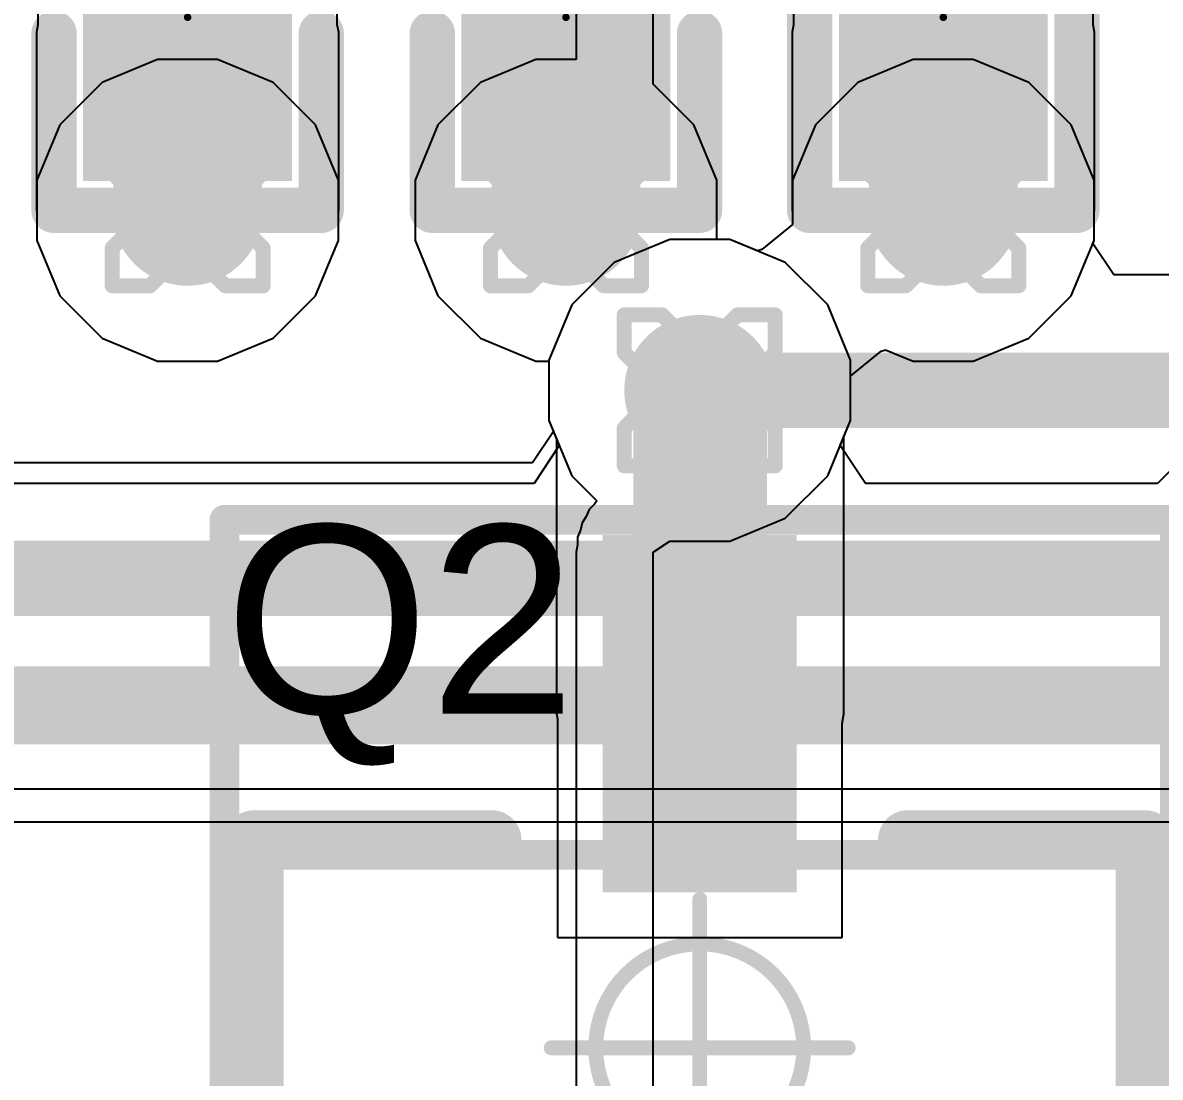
# Model space of a CAD drawing. Header units: inches. Extents: x -0.5 to 14, y -0.2 to 4.7.
# Drawn here: x 0.2017 to 0.3525, y 0.5917 to 0.7315 of the extents above; entities that cross this region are included whole.
import ezdxf

# ---------------------------------------------------------------- set-up
doc = ezdxf.new("R2010")
doc.units = ezdxf.units.IN
doc.header["$MEASUREMENT"] = 0
for name, color, linetype in [('Bottom Layer', 5, 'Continuous'), ('Drill Drawing', 1, 'Continuous'), ('GND', 16, 'Continuous'), ('Mechanical 13', 56, 'Continuous'), ('Mechanical 15', 56, 'Continuous'), ('POWER', 76, 'Continuous'), ('Top Layer', 1, 'Continuous'), ('Top Overlay', 2, 'Continuous'), ('Top Paste', 8, 'Continuous'), ('Top Solder', 216, 'Continuous'), ('Via Holes', 16, 'Continuous')]:
    doc.layers.add(name, color=color, linetype=linetype)
doc.styles.add('Arial', font='', dxfattribs={"height": 0.2})
doc.styles.get('Arial').set_extended_font_data('Arial')

# ---------------------------------------------------------------- blocks, each defined once
blk = doc.blocks.new('SOT23_3L_23')
at = {"layer": 'Top Layer'}
blk.add_hatch(color=1, dxfattribs=at).paths.add_polyline_path([(0.00886, 0.02461), (-0.00886, 0.02461), (-0.00886, 0.06398), (0.00886, 0.06398)])
at = {"layer": 'Top Paste'}
blk.add_hatch(color=8, dxfattribs=at).paths.add_polyline_path([(0.00886, 0.02461), (-0.00886, 0.02461), (-0.00886, 0.06398), (0.00886, 0.06398)])
at = {"layer": 'Top Solder'}
blk.add_hatch(color=216, dxfattribs=at).paths.add_polyline_path([(0.01286, 0.02061), (-0.01286, 0.02061), (-0.01286, 0.06798), (0.01286, 0.06798)])
at = {"layer": 'Mechanical 13'}
for points in [[(-0.05906, 0.02559, 0.00394, 0.00394, 0), (0.05906, 0.02559, 0.00394, 0.00394, 0)], [(-0.05906, -0.02559, 0.00394, 0.00394, 0), (-0.05906, 0.02559, 0.00394, 0.00394, 0)], [(0.05906, -0.02559, 0.00394, 0.00394, 0), (0.05906, 0.02559, 0.00394, 0.00394, 0)]]:
    blk.add_lwpolyline(points, format="xyseb", dxfattribs=at)
for points in [[(-0.06004, 0.02559, 0.00197, 0.00197, 1), (-0.05807, 0.02559, 0.00197, 0.00197, 1)], [(-0.06004, 0.02559, 0.00197, 0.00197, 1), (-0.05807, 0.02559, 0.00197, 0.00197, 1)], [(0.05807, 0.02559, 0.00197, 0.00197, 1), (0.06004, 0.02559, 0.00197, 0.00197, 1)], [(0.05807, 0.02559, 0.00197, 0.00197, 1), (0.06004, 0.02559, 0.00197, 0.00197, 1)]]:
    blk.add_lwpolyline(points, format="xyseb", close=True, dxfattribs=at)
at = {"layer": 'Mechanical 15'}
for points in [[(-0.06299, 0.07, 0.00394, 0.00394, 0), (0.06299, 0.07, 0.00394, 0.00394, 0)], [(-0.06299, -0.07, 0.00394, 0.00394, 0), (-0.06299, 0.07, 0.00394, 0.00394, 0)], [(0.06299, -0.07, 0.00394, 0.00394, 0), (0.06299, 0.07, 0.00394, 0.00394, 0)], [(0, -0.01969, 0.00197, 0.00197, 0), (0, 0.01969, 0.00197, 0.00197, 0)], [(-0.01969, 0, 0.00197, 0.00197, 0), (0.01969, 0, 0.00197, 0.00197, 0)]]:
    blk.add_lwpolyline(points, format="xyseb", dxfattribs=at)
for points in [[(-0.06398, 0.07, 0.00197, 0.00197, 1), (-0.06201, 0.07, 0.00197, 0.00197, 1)], [(-0.06398, 0.07, 0.00197, 0.00197, 1), (-0.06201, 0.07, 0.00197, 0.00197, 1)], [(0.06201, 0.07, 0.00197, 0.00197, 1), (0.06398, 0.07, 0.00197, 0.00197, 1)], [(0.06201, 0.07, 0.00197, 0.00197, 1), (0.06398, 0.07, 0.00197, 0.00197, 1)], [(-0.00049, 0.01969, 0.000984, 0.000984, 1), (0.00049, 0.01969, 0.000984, 0.000984, 1)], [(0.01378, 0, 0.00197, 0.00197, 1), (-0.01378, 0, 0.00197, 0.00197, 1)], [(-0.02018, 0, 0.000984, 0.000984, 1), (-0.01919, 0, 0.000984, 0.000984, 1)], [(-0.01427, 0, 0.000984, 0.000984, 1), (-0.01329, 0, 0.000984, 0.000984, 1)], [(0.01329, 0, 0.000984, 0.000984, 1), (0.01427, 0, 0.000984, 0.000984, 1)], [(0.01919, 0, 0.000984, 0.000984, 1), (0.02018, 0, 0.000984, 0.000984, 1)]]:
    blk.add_lwpolyline(points, format="xyseb", close=True, dxfattribs=at)
at = {"layer": 'Top Overlay'}
for points in [[(-0.05906, -0.01181, 0.00787, 0.00787, 0), (-0.05906, 0.02756, 0.00787, 0.00787, 0)], [(-0.05906, 0.02756, 0.00787, 0.00787, 0), (-0.02756, 0.02756, 0.00787, 0.00787, 0)], [(0.02756, 0.02756, 0.00787, 0.00787, 0), (0.05906, 0.02756, 0.00787, 0.00787, 0)], [(0.05906, -0.01181, 0.00787, 0.00787, 0), (0.05906, 0.02756, 0.00787, 0.00787, 0)]]:
    blk.add_lwpolyline(points, format="xyseb", dxfattribs=at)
for points in [[(-0.06102, 0.02756, 0.00394, 0.00394, 1), (-0.05709, 0.02756, 0.00394, 0.00394, 1)], [(-0.06102, 0.02756, 0.00394, 0.00394, 1), (-0.05709, 0.02756, 0.00394, 0.00394, 1)], [(-0.02953, 0.02756, 0.00394, 0.00394, 1), (-0.02559, 0.02756, 0.00394, 0.00394, 1)], [(0.02559, 0.02756, 0.00394, 0.00394, 1), (0.02953, 0.02756, 0.00394, 0.00394, 1)], [(0.05709, 0.02756, 0.00394, 0.00394, 1), (0.06102, 0.02756, 0.00394, 0.00394, 1)], [(0.05709, 0.02756, 0.00394, 0.00394, 1), (0.06102, 0.02756, 0.00394, 0.00394, 1)]]:
    blk.add_lwpolyline(points, format="xyseb", close=True, dxfattribs=at)
blk = doc.blocks.new('R_0402_L_27')
at = {"layer": 'Top Layer'}
for points in [[(-0.02363, 0.00984), (-0.00788, 0.00984), (-0.00788, -0.00985), (-0.02363, -0.00985)], [(0.00984, 0.00984), (0.02559, 0.00984), (0.02559, -0.00985), (0.00984, -0.00985)]]:
    blk.add_hatch(color=1, dxfattribs=at).paths.add_polyline_path(points)
at = {"layer": 'Top Paste'}
for points in [[(-0.02363, 0.00984), (-0.00788, 0.00984), (-0.00788, -0.00985), (-0.02363, -0.00985)], [(0.00984, 0.00984), (0.02559, 0.00984), (0.02559, -0.00985), (0.00984, -0.00985)]]:
    blk.add_hatch(color=8, dxfattribs=at).paths.add_polyline_path(points)
at = {"layer": 'Top Solder'}
for points in [[(-0.02763, 0.01384), (-0.00388, 0.01384), (-0.00388, -0.01385), (-0.02763, -0.01385)], [(0.00584, 0.01384), (0.02959, 0.01384), (0.02959, -0.01385), (0.00584, -0.01385)]]:
    blk.add_hatch(color=216, dxfattribs=at).paths.add_polyline_path(points)
at = {"layer": 'Mechanical 15'}
for points in [[(0, -0.00787, 0.001, 0.001, 0), (0, 0.00787, 0.001, 0.001, 0)], [(0.00787, 0, 0.001, 0.001, 0), (-0.00787, 0, 0.001, 0.001, 0)]]:
    blk.add_lwpolyline(points, format="xyseb", dxfattribs=at)
for points in [[(-0.00025, 0.00787, 0.0005, 0.0005, 1), (0.00025, 0.00787, 0.0005, 0.0005, 1)], [(0.005, 0, 0.001, 0.001, 1), (-0.005, 0, 0.001, 0.001, 1)], [(-0.00812, 0, 0.0005, 0.0005, 1), (-0.00762, 0, 0.0005, 0.0005, 1)], [(-0.00525, 0, 0.0005, 0.0005, 1), (-0.00475, 0, 0.0005, 0.0005, 1)], [(0.00475, 0, 0.0005, 0.0005, 1), (0.00525, 0, 0.0005, 0.0005, 1)], [(0.00762, 0, 0.0005, 0.0005, 1), (0.00812, 0, 0.0005, 0.0005, 1)], [(-0.00025, -0.00787, 0.0005, 0.0005, 1), (0.00025, -0.00787, 0.0005, 0.0005, 1)]]:
    blk.add_lwpolyline(points, format="xyseb", close=True, dxfattribs=at)
at = {"layer": 'Top Overlay'}
for points in [[(-0.0315, -0.01772, 0.006, 0.006, 0), (-0.0315, 0.01771, 0.006, 0.006, 0)], [(0.03346, 0.01771, 0.006, 0.006, 0), (-0.0315, 0.01771, 0.006, 0.006, 0)], [(0.03346, -0.01772, 0.006, 0.006, 0), (0.03346, 0.01771, 0.006, 0.006, 0)], [(0.03346, -0.01772, 0.006, 0.006, 0), (-0.0315, -0.01772, 0.006, 0.006, 0)]]:
    blk.add_lwpolyline(points, format="xyseb", dxfattribs=at)
for points in [[(-0.033, 0.01771, 0.003, 0.003, 1), (-0.03, 0.01771, 0.003, 0.003, 1)], [(-0.033, 0.01771, 0.003, 0.003, 1), (-0.03, 0.01771, 0.003, 0.003, 1)], [(0.03196, 0.01771, 0.003, 0.003, 1), (0.03496, 0.01771, 0.003, 0.003, 1)], [(0.03196, 0.01771, 0.003, 0.003, 1), (0.03496, 0.01771, 0.003, 0.003, 1)], [(-0.033, -0.01772, 0.003, 0.003, 1), (-0.03, -0.01772, 0.003, 0.003, 1)], [(-0.033, -0.01772, 0.003, 0.003, 1), (-0.03, -0.01772, 0.003, 0.003, 1)], [(0.03196, -0.01772, 0.003, 0.003, 1), (0.03496, -0.01772, 0.003, 0.003, 1)], [(0.03196, -0.01772, 0.003, 0.003, 1), (0.03496, -0.01772, 0.003, 0.003, 1)]]:
    blk.add_lwpolyline(points, format="xyseb", close=True, dxfattribs=at)
blk = doc.blocks.new('C_0402_L_28')
at = {"layer": 'Top Layer'}
for points in [[(-0.02559, 0.00984), (-0.00984, 0.00984), (-0.00984, -0.00984), (-0.02559, -0.00984)], [(0.00984, 0.00984), (0.02559, 0.00984), (0.02559, -0.00985), (0.00984, -0.00985)]]:
    blk.add_hatch(color=1, dxfattribs=at).paths.add_polyline_path(points)
at = {"layer": 'Top Paste'}
for points in [[(-0.02559, 0.00984), (-0.00984, 0.00984), (-0.00984, -0.00984), (-0.02559, -0.00984)], [(0.00984, 0.00984), (0.02559, 0.00984), (0.02559, -0.00985), (0.00984, -0.00985)]]:
    blk.add_hatch(color=8, dxfattribs=at).paths.add_polyline_path(points)
at = {"layer": 'Top Solder'}
for points in [[(-0.02959, 0.01384), (-0.00584, 0.01384), (-0.00584, -0.01384), (-0.02959, -0.01384)], [(0.00584, 0.01384), (0.02959, 0.01384), (0.02959, -0.01385), (0.00584, -0.01385)]]:
    blk.add_hatch(color=216, dxfattribs=at).paths.add_polyline_path(points)
at = {"layer": 'Mechanical 15'}
for points in [[(0, -0.00787, 0.001, 0.001, 0), (0, 0.00787, 0.001, 0.001, 0)], [(0.00787, 0, 0.001, 0.001, 0), (-0.00787, 0, 0.001, 0.001, 0)]]:
    blk.add_lwpolyline(points, format="xyseb", dxfattribs=at)
for points in [[(-0.00025, 0.00787, 0.0005, 0.0005, 1), (0.00025, 0.00787, 0.0005, 0.0005, 1)], [(0.005, 0, 0.001, 0.001, 1), (-0.005, 0, 0.001, 0.001, 1)], [(-0.00812, 0, 0.0005, 0.0005, 1), (-0.00762, 0, 0.0005, 0.0005, 1)], [(-0.00525, 0, 0.0005, 0.0005, 1), (-0.00475, 0, 0.0005, 0.0005, 1)], [(0.00475, 0, 0.0005, 0.0005, 1), (0.00525, 0, 0.0005, 0.0005, 1)], [(0.00762, 0, 0.0005, 0.0005, 1), (0.00812, 0, 0.0005, 0.0005, 1)], [(-0.00025, -0.00787, 0.0005, 0.0005, 1), (0.00025, -0.00787, 0.0005, 0.0005, 1)]]:
    blk.add_lwpolyline(points, format="xyseb", close=True, dxfattribs=at)
at = {"layer": 'Top Overlay'}
for points in [[(-0.01, 0.01771, 0.006, 0.006, 0), (-0.03346, 0.01771, 0.006, 0.006, 0)], [(-0.03346, -0.01771, 0.006, 0.006, 0), (-0.03346, 0.01771, 0.006, 0.006, 0)], [(0.03346, 0.01771, 0.006, 0.006, 0), (0.01, 0.01771, 0.006, 0.006, 0)], [(0.03346, -0.01772, 0.006, 0.006, 0), (0.03346, 0.01771, 0.006, 0.006, 0)], [(0, -0.006, 0.006, 0.006, 0), (0, 0.006, 0.006, 0.006, 0)], [(-0.01, -0.01771, 0.006, 0.006, 0), (-0.03346, -0.01771, 0.006, 0.006, 0)], [(-0.03345, -0.01772, 0.006, 0.006, 0), (-0.03346, -0.01771, 0.006, 0.006, 0)], [(0.03346, -0.01771, 0.006, 0.006, 0), (0.01, -0.01771, 0.006, 0.006, 0)]]:
    blk.add_lwpolyline(points, format="xyseb", dxfattribs=at)
for points in [[(-0.03496, 0.01771, 0.003, 0.003, 1), (-0.03196, 0.01771, 0.003, 0.003, 1)], [(-0.03496, 0.01771, 0.003, 0.003, 1), (-0.03196, 0.01771, 0.003, 0.003, 1)], [(-0.0115, 0.01771, 0.003, 0.003, 1), (-0.0085, 0.01771, 0.003, 0.003, 1)], [(0.0085, 0.01771, 0.003, 0.003, 1), (0.0115, 0.01771, 0.003, 0.003, 1)], [(0.03196, 0.01771, 0.003, 0.003, 1), (0.03496, 0.01771, 0.003, 0.003, 1)], [(0.03196, 0.01771, 0.003, 0.003, 1), (0.03496, 0.01771, 0.003, 0.003, 1)], [(-0.0015, 0.006, 0.003, 0.003, 1), (0.0015, 0.006, 0.003, 0.003, 1)], [(-0.0015, -0.006, 0.003, 0.003, 1), (0.0015, -0.006, 0.003, 0.003, 1)], [(-0.03496, -0.01771, 0.003, 0.003, 1), (-0.03196, -0.01771, 0.003, 0.003, 1)], [(-0.03496, -0.01771, 0.003, 0.003, 1), (-0.03196, -0.01771, 0.003, 0.003, 1)], [(-0.03496, -0.01771, 0.003, 0.003, 1), (-0.03196, -0.01771, 0.003, 0.003, 1)], [(-0.03495, -0.01772, 0.003, 0.003, 1), (-0.03195, -0.01772, 0.003, 0.003, 1)], [(-0.0115, -0.01771, 0.003, 0.003, 1), (-0.0085, -0.01771, 0.003, 0.003, 1)], [(0.0085, -0.01771, 0.003, 0.003, 1), (0.0115, -0.01771, 0.003, 0.003, 1)], [(0.03196, -0.01771, 0.003, 0.003, 1), (0.03496, -0.01771, 0.003, 0.003, 1)], [(0.03196, -0.01772, 0.003, 0.003, 1), (0.03496, -0.01772, 0.003, 0.003, 1)]]:
    blk.add_lwpolyline(points, format="xyseb", close=True, dxfattribs=at)
blk = doc.blocks.new('C_0402_L_40')
at = {"layer": 'Top Layer'}
for points in [[(-0.02559, 0.00984), (-0.00984, 0.00984), (-0.00984, -0.00984), (-0.02559, -0.00984)], [(0.00984, 0.00984), (0.02559, 0.00984), (0.02559, -0.00985), (0.00984, -0.00985)]]:
    blk.add_hatch(color=1, dxfattribs=at).paths.add_polyline_path(points)
at = {"layer": 'Top Paste'}
for points in [[(-0.02559, 0.00984), (-0.00984, 0.00984), (-0.00984, -0.00984), (-0.02559, -0.00984)], [(0.00984, 0.00984), (0.02559, 0.00984), (0.02559, -0.00985), (0.00984, -0.00985)]]:
    blk.add_hatch(color=8, dxfattribs=at).paths.add_polyline_path(points)
at = {"layer": 'Top Solder'}
for points in [[(-0.02959, 0.01384), (-0.00584, 0.01384), (-0.00584, -0.01384), (-0.02959, -0.01384)], [(0.00584, 0.01384), (0.02959, 0.01384), (0.02959, -0.01385), (0.00584, -0.01385)]]:
    blk.add_hatch(color=216, dxfattribs=at).paths.add_polyline_path(points)
at = {"layer": 'Mechanical 15'}
for points in [[(0, -0.00787, 0.001, 0.001, 0), (0, 0.00787, 0.001, 0.001, 0)], [(0.00787, 0, 0.001, 0.001, 0), (-0.00787, 0, 0.001, 0.001, 0)]]:
    blk.add_lwpolyline(points, format="xyseb", dxfattribs=at)
for points in [[(-0.00025, 0.00787, 0.0005, 0.0005, 1), (0.00025, 0.00787, 0.0005, 0.0005, 1)], [(0.005, 0, 0.001, 0.001, 1), (-0.005, 0, 0.001, 0.001, 1)], [(-0.00812, 0, 0.0005, 0.0005, 1), (-0.00762, 0, 0.0005, 0.0005, 1)], [(-0.00525, 0, 0.0005, 0.0005, 1), (-0.00475, 0, 0.0005, 0.0005, 1)], [(0.00475, 0, 0.0005, 0.0005, 1), (0.00525, 0, 0.0005, 0.0005, 1)], [(0.00762, 0, 0.0005, 0.0005, 1), (0.00812, 0, 0.0005, 0.0005, 1)], [(-0.00025, -0.00787, 0.0005, 0.0005, 1), (0.00025, -0.00787, 0.0005, 0.0005, 1)]]:
    blk.add_lwpolyline(points, format="xyseb", close=True, dxfattribs=at)
at = {"layer": 'Top Overlay'}
for points in [[(-0.01, 0.01771, 0.006, 0.006, 0), (-0.03346, 0.01771, 0.006, 0.006, 0)], [(-0.03346, -0.01771, 0.006, 0.006, 0), (-0.03346, 0.01771, 0.006, 0.006, 0)], [(0.03346, 0.01771, 0.006, 0.006, 0), (0.01, 0.01771, 0.006, 0.006, 0)], [(0.03346, -0.01772, 0.006, 0.006, 0), (0.03346, 0.01771, 0.006, 0.006, 0)], [(0, -0.006, 0.006, 0.006, 0), (0, 0.006, 0.006, 0.006, 0)], [(-0.01, -0.01771, 0.006, 0.006, 0), (-0.03346, -0.01771, 0.006, 0.006, 0)], [(-0.03345, -0.01772, 0.006, 0.006, 0), (-0.03346, -0.01771, 0.006, 0.006, 0)], [(0.03346, -0.01771, 0.006, 0.006, 0), (0.01, -0.01771, 0.006, 0.006, 0)]]:
    blk.add_lwpolyline(points, format="xyseb", dxfattribs=at)
for points in [[(-0.03496, 0.01771, 0.003, 0.003, 1), (-0.03196, 0.01771, 0.003, 0.003, 1)], [(-0.03496, 0.01771, 0.003, 0.003, 1), (-0.03196, 0.01771, 0.003, 0.003, 1)], [(-0.0115, 0.01771, 0.003, 0.003, 1), (-0.0085, 0.01771, 0.003, 0.003, 1)], [(0.0085, 0.01771, 0.003, 0.003, 1), (0.0115, 0.01771, 0.003, 0.003, 1)], [(0.03196, 0.01771, 0.003, 0.003, 1), (0.03496, 0.01771, 0.003, 0.003, 1)], [(0.03196, 0.01771, 0.003, 0.003, 1), (0.03496, 0.01771, 0.003, 0.003, 1)], [(-0.0015, 0.006, 0.003, 0.003, 1), (0.0015, 0.006, 0.003, 0.003, 1)], [(-0.0015, -0.006, 0.003, 0.003, 1), (0.0015, -0.006, 0.003, 0.003, 1)], [(-0.03496, -0.01771, 0.003, 0.003, 1), (-0.03196, -0.01771, 0.003, 0.003, 1)], [(-0.03496, -0.01771, 0.003, 0.003, 1), (-0.03196, -0.01771, 0.003, 0.003, 1)], [(-0.03496, -0.01771, 0.003, 0.003, 1), (-0.03196, -0.01771, 0.003, 0.003, 1)], [(-0.03495, -0.01772, 0.003, 0.003, 1), (-0.03195, -0.01772, 0.003, 0.003, 1)], [(-0.0115, -0.01771, 0.003, 0.003, 1), (-0.0085, -0.01771, 0.003, 0.003, 1)], [(0.0085, -0.01771, 0.003, 0.003, 1), (0.0115, -0.01771, 0.003, 0.003, 1)], [(0.03196, -0.01771, 0.003, 0.003, 1), (0.03496, -0.01771, 0.003, 0.003, 1)], [(0.03196, -0.01772, 0.003, 0.003, 1), (0.03496, -0.01772, 0.003, 0.003, 1)]]:
    blk.add_lwpolyline(points, format="xyseb", close=True, dxfattribs=at)

msp = doc.modelspace()

# ---------------------------------------------------------------- hatches: boundary and pattern name
at = {"layer": 'Bottom Layer'}
h = msp.add_hatch(color=5, dxfattribs=at)
edge = h.paths.add_edge_path()
edge.add_arc((0.2236, 0.70664), 0.01, 0, 360)
h = msp.add_hatch(color=5, dxfattribs=at)
edge = h.paths.add_edge_path()
edge.add_arc((0.27374, 0.70664), 0.01, 0, 360)
h = msp.add_hatch(color=5, dxfattribs=at)
edge = h.paths.add_edge_path()
edge.add_arc((0.32375, 0.70664), 0.01, 0, 360)
h = msp.add_hatch(color=5, dxfattribs=at)
edge = h.paths.add_edge_path()
edge.add_arc((0.29147, 0.68278), 0.01, 0, 360)
at = {"layer": 'GND'}
h = msp.add_hatch(color=16, dxfattribs=at)
edge = h.paths.add_edge_path()
edge.add_arc((0.2236, 0.70664), 0.01, 0, 360)
h = msp.add_hatch(color=16, dxfattribs=at)
edge = h.paths.add_edge_path()
edge.add_arc((0.27374, 0.70664), 0.01, 0, 360)
h = msp.add_hatch(color=16, dxfattribs=at)
edge = h.paths.add_edge_path()
edge.add_arc((0.32375, 0.70664), 0.01, 0, 360)
h = msp.add_hatch(color=16, dxfattribs=at)
edge = h.paths.add_edge_path()
edge.add_arc((0.29147, 0.68278), 0.01, 0, 360)
at = {"layer": 'POWER'}
h = msp.add_hatch(color=76, dxfattribs=at)
edge = h.paths.add_edge_path()
edge.add_arc((0.2236, 0.70664), 0.01, 0, 360)
h = msp.add_hatch(color=76, dxfattribs=at)
edge = h.paths.add_edge_path()
edge.add_arc((0.27374, 0.70664), 0.01, 0, 360)
h = msp.add_hatch(color=76, dxfattribs=at)
edge = h.paths.add_edge_path()
edge.add_arc((0.32375, 0.70664), 0.01, 0, 360)
h = msp.add_hatch(color=76, dxfattribs=at)
edge = h.paths.add_edge_path()
edge.add_arc((0.29147, 0.68278), 0.01, 0, 360)
at = {"layer": 'Top Layer'}
for points in [[(0.23344, 0.73026), (0.21376, 0.73026), (0.21376, 0.70664), (0.23344, 0.70664)], [(0.28358, 0.73026), (0.2639, 0.73026), (0.2639, 0.70664), (0.28358, 0.70664)], [(0.3336, 0.73026), (0.31391, 0.73026), (0.31391, 0.70664), (0.3336, 0.70664)], [(0.28268, 0.63991), (0.3004, 0.63991), (0.3004, 0.68278), (0.28268, 0.68278)]]:
    msp.add_hatch(color=1, dxfattribs=at).paths.add_polyline_path(points)
h = msp.add_hatch(color=1, dxfattribs=at)
edge = h.paths.add_edge_path()
edge.add_arc((0.2236, 0.70664), 0.01, 0, 360)
h = msp.add_hatch(color=1, dxfattribs=at)
edge = h.paths.add_edge_path()
edge.add_arc((0.27374, 0.70664), 0.01, 0, 360)
h = msp.add_hatch(color=1, dxfattribs=at)
edge = h.paths.add_edge_path()
edge.add_arc((0.32375, 0.70664), 0.01, 0, 360)
h = msp.add_hatch(color=1, dxfattribs=at)
edge = h.paths.add_edge_path()
edge.add_arc((0.29147, 0.68278), 0.01, 0, 360)
at = {"layer": 'Via Holes'}
h = msp.add_hatch(color=7, dxfattribs=at)
edge = h.paths.add_edge_path()
edge.add_arc((0.2236, 0.70664), 0.005, 0, 360)
h = msp.add_hatch(color=7, dxfattribs=at)
edge = h.paths.add_edge_path()
edge.add_arc((0.27374, 0.70664), 0.005, 0, 360)
h = msp.add_hatch(color=7, dxfattribs=at)
edge = h.paths.add_edge_path()
edge.add_arc((0.32375, 0.70664), 0.005, 0, 360)
h = msp.add_hatch(color=7, dxfattribs=at)
edge = h.paths.add_edge_path()
edge.add_arc((0.29147, 0.68278), 0.005, 0, 360)

# ---------------------------------------------------------------- linework, layer by layer
at = {"layer": 'Bottom Layer'}
for p, q in [((0.21962, 0.72664), (0.21227, 0.72359)), ((0.22758, 0.72664), (0.21962, 0.72664)), ((0.23493, 0.72359), (0.22758, 0.72664)), ((0.31978, 0.72664), (0.31243, 0.72359)), ((0.32773, 0.72664), (0.31978, 0.72664)), ((0.33508, 0.72359), (0.32773, 0.72664)), ((0.21227, 0.72359), (0.20664, 0.71797)), ((0.24055, 0.71797), (0.23493, 0.72359)), ((0.31243, 0.72359), (0.3068, 0.71797)), ((0.34071, 0.71797), (0.33508, 0.72359)), ((0.20664, 0.71797), (0.2036, 0.71062)), ((0.2436, 0.71062), (0.24055, 0.71797)), ((0.3068, 0.71797), (0.30375, 0.71062)), ((0.34375, 0.71062), (0.34071, 0.71797)), ((0.2036, 0.71062), (0.2036, 0.70266)), ((0.2436, 0.70266), (0.2436, 0.71062)), ((0.30375, 0.71062), (0.30375, 0.70476)), ((0.34375, 0.70266), (0.34375, 0.71062)), ((0.30375, 0.70476), (0.29971, 0.70143)), ((0.2036, 0.70266), (0.20664, 0.69531)), ((0.24055, 0.69531), (0.2436, 0.70266)), ((0.2875, 0.70278), (0.28015, 0.69974)), ((0.29545, 0.70278), (0.2875, 0.70278)), ((0.29914, 0.70126), (0.29545, 0.70278)), ((0.34358, 0.70223), (0.34375, 0.70266)), ((0.29971, 0.70143), (0.29914, 0.70126)), ((0.34636, 0.69808), (0.34358, 0.70223)), ((0.28015, 0.69974), (0.27452, 0.69411)), ((0.38799, 0.69808), (0.34636, 0.69808)), ((0.20664, 0.69531), (0.21227, 0.68968)), ((0.23493, 0.68968), (0.24055, 0.69531)), ((0.27452, 0.69411), (0.27147, 0.68676)), ((0.21227, 0.68968), (0.21962, 0.68664)), ((0.22758, 0.68664), (0.23493, 0.68968)), ((0.21962, 0.68664), (0.22758, 0.68664)), ((0.27147, 0.68676), (0.27147, 0.6788)), ((0.27147, 0.6788), (0.27209, 0.67732)), ((0.27209, 0.67732), (0.26931, 0.67316)), ((0.26931, 0.67316), (0.18724, 0.67316)), ((0.20061, 0.62558), (0.39787, 0.62558))]:
    msp.add_line(p, q, dxfattribs=at)
for points in [[(0.29147, 0.68278, 0.01, 0.01, 0), (0.39432, 0.68278, 0.01, 0.01, 0)], [(0.18724, 0.65787, 0.01, 0.01, 0), (0.40869, 0.65787, 0.01, 0.01, 0)], [(0.19428, 0.64087, 0.01, 0.01, 0), (0.40869, 0.64087, 0.01, 0.01, 0)]]:
    msp.add_lwpolyline(points, format="xyseb", dxfattribs=at)
msp.add_lwpolyline([(0.28897, 0.68278, 0.005, 0.005, 1), (0.29397, 0.68278, 0.005, 0.005, 1)], format="xyseb", close=True, dxfattribs=at)
at = {"layer": 'Drill Drawing'}
for points in [[(0.2136, 0.71164, 0.002, 0.002, 0), (0.2136, 0.71664, 0.002, 0.002, 0)], [(0.2136, 0.71664, 0.002, 0.002, 0), (0.2186, 0.71664, 0.002, 0.002, 0)], [(0.2186, 0.71664, 0.002, 0.002, 0), (0.2236, 0.71164, 0.002, 0.002, 0)], [(0.2236, 0.71164, 0.002, 0.002, 0), (0.2286, 0.71664, 0.002, 0.002, 0)], [(0.2286, 0.71664, 0.002, 0.002, 0), (0.2336, 0.71664, 0.002, 0.002, 0)], [(0.2336, 0.71164, 0.002, 0.002, 0), (0.2336, 0.71664, 0.002, 0.002, 0)], [(0.26374, 0.71164, 0.002, 0.002, 0), (0.26374, 0.71664, 0.002, 0.002, 0)], [(0.26374, 0.71664, 0.002, 0.002, 0), (0.26874, 0.71664, 0.002, 0.002, 0)], [(0.26874, 0.71664, 0.002, 0.002, 0), (0.27374, 0.71164, 0.002, 0.002, 0)], [(0.27374, 0.71164, 0.002, 0.002, 0), (0.27874, 0.71664, 0.002, 0.002, 0)], [(0.27874, 0.71664, 0.002, 0.002, 0), (0.28374, 0.71664, 0.002, 0.002, 0)], [(0.28374, 0.71164, 0.002, 0.002, 0), (0.28374, 0.71664, 0.002, 0.002, 0)], [(0.31375, 0.71164, 0.002, 0.002, 0), (0.31375, 0.71664, 0.002, 0.002, 0)], [(0.31375, 0.71664, 0.002, 0.002, 0), (0.31875, 0.71664, 0.002, 0.002, 0)], [(0.31875, 0.71664, 0.002, 0.002, 0), (0.32375, 0.71164, 0.002, 0.002, 0)], [(0.32375, 0.71164, 0.002, 0.002, 0), (0.32875, 0.71664, 0.002, 0.002, 0)], [(0.32875, 0.71664, 0.002, 0.002, 0), (0.33375, 0.71664, 0.002, 0.002, 0)], [(0.33375, 0.71164, 0.002, 0.002, 0), (0.33375, 0.71664, 0.002, 0.002, 0)], [(0.2136, 0.71164, 0.002, 0.002, 0), (0.2186, 0.70664, 0.002, 0.002, 0)], [(0.2286, 0.70664, 0.002, 0.002, 0), (0.2336, 0.71164, 0.002, 0.002, 0)], [(0.26374, 0.71164, 0.002, 0.002, 0), (0.26874, 0.70664, 0.002, 0.002, 0)], [(0.27874, 0.70664, 0.002, 0.002, 0), (0.28374, 0.71164, 0.002, 0.002, 0)], [(0.31375, 0.71164, 0.002, 0.002, 0), (0.31875, 0.70664, 0.002, 0.002, 0)], [(0.32875, 0.70664, 0.002, 0.002, 0), (0.33375, 0.71164, 0.002, 0.002, 0)], [(0.2136, 0.70164, 0.002, 0.002, 0), (0.2186, 0.70664, 0.002, 0.002, 0)], [(0.2286, 0.70664, 0.002, 0.002, 0), (0.2336, 0.70164, 0.002, 0.002, 0)], [(0.26374, 0.70164, 0.002, 0.002, 0), (0.26874, 0.70664, 0.002, 0.002, 0)], [(0.27874, 0.70664, 0.002, 0.002, 0), (0.28374, 0.70164, 0.002, 0.002, 0)], [(0.31375, 0.70164, 0.002, 0.002, 0), (0.31875, 0.70664, 0.002, 0.002, 0)], [(0.32875, 0.70664, 0.002, 0.002, 0), (0.33375, 0.70164, 0.002, 0.002, 0)], [(0.2136, 0.69664, 0.002, 0.002, 0), (0.2136, 0.70164, 0.002, 0.002, 0)], [(0.2186, 0.69664, 0.002, 0.002, 0), (0.2236, 0.70164, 0.002, 0.002, 0)], [(0.2236, 0.70164, 0.002, 0.002, 0), (0.2286, 0.69664, 0.002, 0.002, 0)], [(0.2336, 0.69664, 0.002, 0.002, 0), (0.2336, 0.70164, 0.002, 0.002, 0)], [(0.26374, 0.69664, 0.002, 0.002, 0), (0.26374, 0.70164, 0.002, 0.002, 0)], [(0.26874, 0.69664, 0.002, 0.002, 0), (0.27374, 0.70164, 0.002, 0.002, 0)], [(0.27374, 0.70164, 0.002, 0.002, 0), (0.27874, 0.69664, 0.002, 0.002, 0)], [(0.28374, 0.69664, 0.002, 0.002, 0), (0.28374, 0.70164, 0.002, 0.002, 0)], [(0.31375, 0.69664, 0.002, 0.002, 0), (0.31375, 0.70164, 0.002, 0.002, 0)], [(0.31875, 0.69664, 0.002, 0.002, 0), (0.32375, 0.70164, 0.002, 0.002, 0)], [(0.32375, 0.70164, 0.002, 0.002, 0), (0.32875, 0.69664, 0.002, 0.002, 0)], [(0.33375, 0.69664, 0.002, 0.002, 0), (0.33375, 0.70164, 0.002, 0.002, 0)], [(0.2136, 0.69664, 0.002, 0.002, 0), (0.2186, 0.69664, 0.002, 0.002, 0)], [(0.2286, 0.69664, 0.002, 0.002, 0), (0.2336, 0.69664, 0.002, 0.002, 0)], [(0.26374, 0.69664, 0.002, 0.002, 0), (0.26874, 0.69664, 0.002, 0.002, 0)], [(0.27874, 0.69664, 0.002, 0.002, 0), (0.28374, 0.69664, 0.002, 0.002, 0)], [(0.31375, 0.69664, 0.002, 0.002, 0), (0.31875, 0.69664, 0.002, 0.002, 0)], [(0.32875, 0.69664, 0.002, 0.002, 0), (0.33375, 0.69664, 0.002, 0.002, 0)], [(0.28147, 0.68778, 0.002, 0.002, 0), (0.28147, 0.69278, 0.002, 0.002, 0)], [(0.28147, 0.69278, 0.002, 0.002, 0), (0.28647, 0.69278, 0.002, 0.002, 0)], [(0.28647, 0.69278, 0.002, 0.002, 0), (0.29147, 0.68778, 0.002, 0.002, 0)], [(0.29147, 0.68778, 0.002, 0.002, 0), (0.29647, 0.69278, 0.002, 0.002, 0)], [(0.29647, 0.69278, 0.002, 0.002, 0), (0.30147, 0.69278, 0.002, 0.002, 0)], [(0.30147, 0.68778, 0.002, 0.002, 0), (0.30147, 0.69278, 0.002, 0.002, 0)], [(0.28147, 0.68778, 0.002, 0.002, 0), (0.28647, 0.68278, 0.002, 0.002, 0)], [(0.29647, 0.68278, 0.002, 0.002, 0), (0.30147, 0.68778, 0.002, 0.002, 0)], [(0.28147, 0.67778, 0.002, 0.002, 0), (0.28647, 0.68278, 0.002, 0.002, 0)], [(0.29647, 0.68278, 0.002, 0.002, 0), (0.30147, 0.67778, 0.002, 0.002, 0)], [(0.28147, 0.67278, 0.002, 0.002, 0), (0.28147, 0.67778, 0.002, 0.002, 0)], [(0.28647, 0.67278, 0.002, 0.002, 0), (0.29147, 0.67778, 0.002, 0.002, 0)], [(0.29147, 0.67778, 0.002, 0.002, 0), (0.29647, 0.67278, 0.002, 0.002, 0)], [(0.30147, 0.67278, 0.002, 0.002, 0), (0.30147, 0.67778, 0.002, 0.002, 0)], [(0.28147, 0.67278, 0.002, 0.002, 0), (0.28647, 0.67278, 0.002, 0.002, 0)], [(0.29647, 0.67278, 0.002, 0.002, 0), (0.30147, 0.67278, 0.002, 0.002, 0)]]:
    msp.add_lwpolyline(points, format="xyseb", dxfattribs=at)
for points in [[(0.2131, 0.71664, 0.001, 0.001, 1), (0.2141, 0.71664, 0.001, 0.001, 1)], [(0.2131, 0.71664, 0.001, 0.001, 1), (0.2141, 0.71664, 0.001, 0.001, 1)], [(0.2181, 0.71664, 0.001, 0.001, 1), (0.2191, 0.71664, 0.001, 0.001, 1)], [(0.2181, 0.71664, 0.001, 0.001, 1), (0.2191, 0.71664, 0.001, 0.001, 1)], [(0.2281, 0.71664, 0.001, 0.001, 1), (0.2291, 0.71664, 0.001, 0.001, 1)], [(0.2281, 0.71664, 0.001, 0.001, 1), (0.2291, 0.71664, 0.001, 0.001, 1)], [(0.2331, 0.71664, 0.001, 0.001, 1), (0.2341, 0.71664, 0.001, 0.001, 1)], [(0.2331, 0.71664, 0.001, 0.001, 1), (0.2341, 0.71664, 0.001, 0.001, 1)], [(0.26324, 0.71664, 0.001, 0.001, 1), (0.26424, 0.71664, 0.001, 0.001, 1)], [(0.26324, 0.71664, 0.001, 0.001, 1), (0.26424, 0.71664, 0.001, 0.001, 1)], [(0.26824, 0.71664, 0.001, 0.001, 1), (0.26924, 0.71664, 0.001, 0.001, 1)], [(0.26824, 0.71664, 0.001, 0.001, 1), (0.26924, 0.71664, 0.001, 0.001, 1)], [(0.27824, 0.71664, 0.001, 0.001, 1), (0.27924, 0.71664, 0.001, 0.001, 1)], [(0.27824, 0.71664, 0.001, 0.001, 1), (0.27924, 0.71664, 0.001, 0.001, 1)], [(0.28324, 0.71664, 0.001, 0.001, 1), (0.28424, 0.71664, 0.001, 0.001, 1)], [(0.28324, 0.71664, 0.001, 0.001, 1), (0.28424, 0.71664, 0.001, 0.001, 1)], [(0.31325, 0.71664, 0.001, 0.001, 1), (0.31425, 0.71664, 0.001, 0.001, 1)], [(0.31325, 0.71664, 0.001, 0.001, 1), (0.31425, 0.71664, 0.001, 0.001, 1)], [(0.31825, 0.71664, 0.001, 0.001, 1), (0.31925, 0.71664, 0.001, 0.001, 1)], [(0.31825, 0.71664, 0.001, 0.001, 1), (0.31925, 0.71664, 0.001, 0.001, 1)], [(0.32825, 0.71664, 0.001, 0.001, 1), (0.32925, 0.71664, 0.001, 0.001, 1)], [(0.32825, 0.71664, 0.001, 0.001, 1), (0.32925, 0.71664, 0.001, 0.001, 1)], [(0.33325, 0.71664, 0.001, 0.001, 1), (0.33425, 0.71664, 0.001, 0.001, 1)], [(0.33325, 0.71664, 0.001, 0.001, 1), (0.33425, 0.71664, 0.001, 0.001, 1)], [(0.2131, 0.71164, 0.001, 0.001, 1), (0.2141, 0.71164, 0.001, 0.001, 1)], [(0.2131, 0.71164, 0.001, 0.001, 1), (0.2141, 0.71164, 0.001, 0.001, 1)], [(0.2231, 0.71164, 0.001, 0.001, 1), (0.2241, 0.71164, 0.001, 0.001, 1)], [(0.2231, 0.71164, 0.001, 0.001, 1), (0.2241, 0.71164, 0.001, 0.001, 1)], [(0.2331, 0.71164, 0.001, 0.001, 1), (0.2341, 0.71164, 0.001, 0.001, 1)], [(0.2331, 0.71164, 0.001, 0.001, 1), (0.2341, 0.71164, 0.001, 0.001, 1)], [(0.26324, 0.71164, 0.001, 0.001, 1), (0.26424, 0.71164, 0.001, 0.001, 1)], [(0.26324, 0.71164, 0.001, 0.001, 1), (0.26424, 0.71164, 0.001, 0.001, 1)], [(0.27324, 0.71164, 0.001, 0.001, 1), (0.27424, 0.71164, 0.001, 0.001, 1)], [(0.27324, 0.71164, 0.001, 0.001, 1), (0.27424, 0.71164, 0.001, 0.001, 1)], [(0.28324, 0.71164, 0.001, 0.001, 1), (0.28424, 0.71164, 0.001, 0.001, 1)], [(0.28324, 0.71164, 0.001, 0.001, 1), (0.28424, 0.71164, 0.001, 0.001, 1)], [(0.31325, 0.71164, 0.001, 0.001, 1), (0.31425, 0.71164, 0.001, 0.001, 1)], [(0.31325, 0.71164, 0.001, 0.001, 1), (0.31425, 0.71164, 0.001, 0.001, 1)], [(0.32325, 0.71164, 0.001, 0.001, 1), (0.32425, 0.71164, 0.001, 0.001, 1)], [(0.32325, 0.71164, 0.001, 0.001, 1), (0.32425, 0.71164, 0.001, 0.001, 1)], [(0.33325, 0.71164, 0.001, 0.001, 1), (0.33425, 0.71164, 0.001, 0.001, 1)], [(0.33325, 0.71164, 0.001, 0.001, 1), (0.33425, 0.71164, 0.001, 0.001, 1)], [(0.2181, 0.70664, 0.001, 0.001, 1), (0.2191, 0.70664, 0.001, 0.001, 1)], [(0.2181, 0.70664, 0.001, 0.001, 1), (0.2191, 0.70664, 0.001, 0.001, 1)], [(0.2281, 0.70664, 0.001, 0.001, 1), (0.2291, 0.70664, 0.001, 0.001, 1)], [(0.2281, 0.70664, 0.001, 0.001, 1), (0.2291, 0.70664, 0.001, 0.001, 1)], [(0.26824, 0.70664, 0.001, 0.001, 1), (0.26924, 0.70664, 0.001, 0.001, 1)], [(0.26824, 0.70664, 0.001, 0.001, 1), (0.26924, 0.70664, 0.001, 0.001, 1)], [(0.27824, 0.70664, 0.001, 0.001, 1), (0.27924, 0.70664, 0.001, 0.001, 1)], [(0.27824, 0.70664, 0.001, 0.001, 1), (0.27924, 0.70664, 0.001, 0.001, 1)], [(0.31825, 0.70664, 0.001, 0.001, 1), (0.31925, 0.70664, 0.001, 0.001, 1)], [(0.31825, 0.70664, 0.001, 0.001, 1), (0.31925, 0.70664, 0.001, 0.001, 1)], [(0.32825, 0.70664, 0.001, 0.001, 1), (0.32925, 0.70664, 0.001, 0.001, 1)], [(0.32825, 0.70664, 0.001, 0.001, 1), (0.32925, 0.70664, 0.001, 0.001, 1)], [(0.2131, 0.70164, 0.001, 0.001, 1), (0.2141, 0.70164, 0.001, 0.001, 1)], [(0.2131, 0.70164, 0.001, 0.001, 1), (0.2141, 0.70164, 0.001, 0.001, 1)], [(0.2231, 0.70164, 0.001, 0.001, 1), (0.2241, 0.70164, 0.001, 0.001, 1)], [(0.2231, 0.70164, 0.001, 0.001, 1), (0.2241, 0.70164, 0.001, 0.001, 1)], [(0.2331, 0.70164, 0.001, 0.001, 1), (0.2341, 0.70164, 0.001, 0.001, 1)], [(0.2331, 0.70164, 0.001, 0.001, 1), (0.2341, 0.70164, 0.001, 0.001, 1)], [(0.26324, 0.70164, 0.001, 0.001, 1), (0.26424, 0.70164, 0.001, 0.001, 1)], [(0.26324, 0.70164, 0.001, 0.001, 1), (0.26424, 0.70164, 0.001, 0.001, 1)], [(0.27324, 0.70164, 0.001, 0.001, 1), (0.27424, 0.70164, 0.001, 0.001, 1)], [(0.27324, 0.70164, 0.001, 0.001, 1), (0.27424, 0.70164, 0.001, 0.001, 1)], [(0.28324, 0.70164, 0.001, 0.001, 1), (0.28424, 0.70164, 0.001, 0.001, 1)], [(0.28324, 0.70164, 0.001, 0.001, 1), (0.28424, 0.70164, 0.001, 0.001, 1)], [(0.31325, 0.70164, 0.001, 0.001, 1), (0.31425, 0.70164, 0.001, 0.001, 1)], [(0.31325, 0.70164, 0.001, 0.001, 1), (0.31425, 0.70164, 0.001, 0.001, 1)], [(0.32325, 0.70164, 0.001, 0.001, 1), (0.32425, 0.70164, 0.001, 0.001, 1)], [(0.32325, 0.70164, 0.001, 0.001, 1), (0.32425, 0.70164, 0.001, 0.001, 1)], [(0.33325, 0.70164, 0.001, 0.001, 1), (0.33425, 0.70164, 0.001, 0.001, 1)], [(0.33325, 0.70164, 0.001, 0.001, 1), (0.33425, 0.70164, 0.001, 0.001, 1)], [(0.2131, 0.69664, 0.001, 0.001, 1), (0.2141, 0.69664, 0.001, 0.001, 1)], [(0.2131, 0.69664, 0.001, 0.001, 1), (0.2141, 0.69664, 0.001, 0.001, 1)], [(0.2181, 0.69664, 0.001, 0.001, 1), (0.2191, 0.69664, 0.001, 0.001, 1)], [(0.2181, 0.69664, 0.001, 0.001, 1), (0.2191, 0.69664, 0.001, 0.001, 1)], [(0.2281, 0.69664, 0.001, 0.001, 1), (0.2291, 0.69664, 0.001, 0.001, 1)], [(0.2281, 0.69664, 0.001, 0.001, 1), (0.2291, 0.69664, 0.001, 0.001, 1)], [(0.2331, 0.69664, 0.001, 0.001, 1), (0.2341, 0.69664, 0.001, 0.001, 1)], [(0.2331, 0.69664, 0.001, 0.001, 1), (0.2341, 0.69664, 0.001, 0.001, 1)], [(0.26324, 0.69664, 0.001, 0.001, 1), (0.26424, 0.69664, 0.001, 0.001, 1)], [(0.26324, 0.69664, 0.001, 0.001, 1), (0.26424, 0.69664, 0.001, 0.001, 1)], [(0.26824, 0.69664, 0.001, 0.001, 1), (0.26924, 0.69664, 0.001, 0.001, 1)], [(0.26824, 0.69664, 0.001, 0.001, 1), (0.26924, 0.69664, 0.001, 0.001, 1)], [(0.27824, 0.69664, 0.001, 0.001, 1), (0.27924, 0.69664, 0.001, 0.001, 1)], [(0.27824, 0.69664, 0.001, 0.001, 1), (0.27924, 0.69664, 0.001, 0.001, 1)], [(0.28324, 0.69664, 0.001, 0.001, 1), (0.28424, 0.69664, 0.001, 0.001, 1)], [(0.28324, 0.69664, 0.001, 0.001, 1), (0.28424, 0.69664, 0.001, 0.001, 1)], [(0.31325, 0.69664, 0.001, 0.001, 1), (0.31425, 0.69664, 0.001, 0.001, 1)], [(0.31325, 0.69664, 0.001, 0.001, 1), (0.31425, 0.69664, 0.001, 0.001, 1)], [(0.31825, 0.69664, 0.001, 0.001, 1), (0.31925, 0.69664, 0.001, 0.001, 1)], [(0.31825, 0.69664, 0.001, 0.001, 1), (0.31925, 0.69664, 0.001, 0.001, 1)], [(0.32825, 0.69664, 0.001, 0.001, 1), (0.32925, 0.69664, 0.001, 0.001, 1)], [(0.32825, 0.69664, 0.001, 0.001, 1), (0.32925, 0.69664, 0.001, 0.001, 1)], [(0.33325, 0.69664, 0.001, 0.001, 1), (0.33425, 0.69664, 0.001, 0.001, 1)], [(0.33325, 0.69664, 0.001, 0.001, 1), (0.33425, 0.69664, 0.001, 0.001, 1)], [(0.28097, 0.69278, 0.001, 0.001, 1), (0.28197, 0.69278, 0.001, 0.001, 1)], [(0.28097, 0.69278, 0.001, 0.001, 1), (0.28197, 0.69278, 0.001, 0.001, 1)], [(0.28597, 0.69278, 0.001, 0.001, 1), (0.28697, 0.69278, 0.001, 0.001, 1)], [(0.28597, 0.69278, 0.001, 0.001, 1), (0.28697, 0.69278, 0.001, 0.001, 1)], [(0.29597, 0.69278, 0.001, 0.001, 1), (0.29697, 0.69278, 0.001, 0.001, 1)], [(0.29597, 0.69278, 0.001, 0.001, 1), (0.29697, 0.69278, 0.001, 0.001, 1)], [(0.30097, 0.69278, 0.001, 0.001, 1), (0.30197, 0.69278, 0.001, 0.001, 1)], [(0.30097, 0.69278, 0.001, 0.001, 1), (0.30197, 0.69278, 0.001, 0.001, 1)], [(0.28097, 0.68778, 0.001, 0.001, 1), (0.28197, 0.68778, 0.001, 0.001, 1)], [(0.28097, 0.68778, 0.001, 0.001, 1), (0.28197, 0.68778, 0.001, 0.001, 1)], [(0.29097, 0.68778, 0.001, 0.001, 1), (0.29197, 0.68778, 0.001, 0.001, 1)], [(0.29097, 0.68778, 0.001, 0.001, 1), (0.29197, 0.68778, 0.001, 0.001, 1)], [(0.30097, 0.68778, 0.001, 0.001, 1), (0.30197, 0.68778, 0.001, 0.001, 1)], [(0.30097, 0.68778, 0.001, 0.001, 1), (0.30197, 0.68778, 0.001, 0.001, 1)], [(0.28597, 0.68278, 0.001, 0.001, 1), (0.28697, 0.68278, 0.001, 0.001, 1)], [(0.28597, 0.68278, 0.001, 0.001, 1), (0.28697, 0.68278, 0.001, 0.001, 1)], [(0.29597, 0.68278, 0.001, 0.001, 1), (0.29697, 0.68278, 0.001, 0.001, 1)], [(0.29597, 0.68278, 0.001, 0.001, 1), (0.29697, 0.68278, 0.001, 0.001, 1)], [(0.28097, 0.67778, 0.001, 0.001, 1), (0.28197, 0.67778, 0.001, 0.001, 1)], [(0.28097, 0.67778, 0.001, 0.001, 1), (0.28197, 0.67778, 0.001, 0.001, 1)], [(0.29097, 0.67778, 0.001, 0.001, 1), (0.29197, 0.67778, 0.001, 0.001, 1)], [(0.29097, 0.67778, 0.001, 0.001, 1), (0.29197, 0.67778, 0.001, 0.001, 1)], [(0.30097, 0.67778, 0.001, 0.001, 1), (0.30197, 0.67778, 0.001, 0.001, 1)], [(0.30097, 0.67778, 0.001, 0.001, 1), (0.30197, 0.67778, 0.001, 0.001, 1)], [(0.28097, 0.67278, 0.001, 0.001, 1), (0.28197, 0.67278, 0.001, 0.001, 1)], [(0.28097, 0.67278, 0.001, 0.001, 1), (0.28197, 0.67278, 0.001, 0.001, 1)], [(0.28597, 0.67278, 0.001, 0.001, 1), (0.28697, 0.67278, 0.001, 0.001, 1)], [(0.28597, 0.67278, 0.001, 0.001, 1), (0.28697, 0.67278, 0.001, 0.001, 1)], [(0.29597, 0.67278, 0.001, 0.001, 1), (0.29697, 0.67278, 0.001, 0.001, 1)], [(0.29597, 0.67278, 0.001, 0.001, 1), (0.29697, 0.67278, 0.001, 0.001, 1)], [(0.30097, 0.67278, 0.001, 0.001, 1), (0.30197, 0.67278, 0.001, 0.001, 1)], [(0.30097, 0.67278, 0.001, 0.001, 1), (0.30197, 0.67278, 0.001, 0.001, 1)]]:
    msp.add_lwpolyline(points, format="xyseb", close=True, dxfattribs=at)
at = {"layer": 'GND'}
for p, q in [((0.21962, 0.72664), (0.21227, 0.72359)), ((0.22758, 0.72664), (0.21962, 0.72664)), ((0.23493, 0.72359), (0.22758, 0.72664)), ((0.31978, 0.72664), (0.31243, 0.72359)), ((0.32773, 0.72664), (0.31978, 0.72664)), ((0.33508, 0.72359), (0.32773, 0.72664)), ((0.21227, 0.72359), (0.20664, 0.71797)), ((0.24055, 0.71797), (0.23493, 0.72359)), ((0.31243, 0.72359), (0.3068, 0.71797)), ((0.34071, 0.71797), (0.33508, 0.72359)), ((0.20664, 0.71797), (0.2036, 0.71062)), ((0.2436, 0.71062), (0.24055, 0.71797)), ((0.3068, 0.71797), (0.30375, 0.71062)), ((0.34375, 0.71062), (0.34071, 0.71797)), ((0.3968, 0.71512), (0.35213, 0.67045)), ((0.2036, 0.71062), (0.2036, 0.70266)), ((0.2436, 0.70266), (0.2436, 0.71062)), ((0.30375, 0.71062), (0.30375, 0.70476)), ((0.34375, 0.70266), (0.34375, 0.71062)), ((0.30375, 0.70476), (0.29971, 0.70143)), ((0.2036, 0.70266), (0.20664, 0.69531)), ((0.24055, 0.69531), (0.2436, 0.70266)), ((0.2875, 0.70278), (0.28015, 0.69974)), ((0.29545, 0.70278), (0.2875, 0.70278)), ((0.29914, 0.70126), (0.29545, 0.70278)), ((0.34071, 0.69531), (0.34375, 0.70266)), ((0.29971, 0.70143), (0.29914, 0.70126)), ((0.28015, 0.69974), (0.27452, 0.69411)), ((0.20664, 0.69531), (0.21227, 0.68968)), ((0.23493, 0.68968), (0.24055, 0.69531)), ((0.33508, 0.68968), (0.34071, 0.69531)), ((0.27452, 0.69411), (0.27147, 0.68676)), ((0.21227, 0.68968), (0.21962, 0.68664)), ((0.22758, 0.68664), (0.23493, 0.68968)), ((0.32773, 0.68664), (0.33508, 0.68968)), ((0.31147, 0.68467), (0.31552, 0.68799)), ((0.31552, 0.68799), (0.31609, 0.68816)), ((0.31609, 0.68816), (0.31978, 0.68664)), ((0.21962, 0.68664), (0.22758, 0.68664)), ((0.27147, 0.68676), (0.27147, 0.6788)), ((0.31978, 0.68664), (0.32773, 0.68664)), ((0.31147, 0.6788), (0.31147, 0.68467)), ((0.27147, 0.6788), (0.27286, 0.67545)), ((0.31009, 0.67545), (0.31147, 0.6788)), ((0.27286, 0.67545), (0.26952, 0.67045)), ((0.31343, 0.67045), (0.31009, 0.67545)), ((0.26952, 0.67045), (0.0122, 0.67045)), ((0.35213, 0.67045), (0.31343, 0.67045)), ((0.01957, 0.62994), (0.36383, 0.62994))]:
    msp.add_line(p, q, dxfattribs=at)
for points in [[(0.00671, 0.6572, 0.006, 0.006, 0), (0.35762, 0.6572, 0.006, 0.006, 0)], [(0.0007, 0.6432, 0.006, 0.006, 0), (0.36383, 0.6432, 0.006, 0.006, 0)]]:
    msp.add_lwpolyline(points, format="xyseb", dxfattribs=at)
at = {"layer": 'POWER'}
for p, q in [((0.28529, 0.72337), (0.28529, 0.8897)), ((0.2751, 0.884), (0.2751, 0.72664)), ((0.26976, 0.72664), (0.26241, 0.72359)), ((0.2751, 0.72664), (0.26976, 0.72664)), ((0.26241, 0.72359), (0.25678, 0.71797)), ((0.29069, 0.71797), (0.28529, 0.72337)), ((0.25678, 0.71797), (0.25374, 0.71062)), ((0.29374, 0.71062), (0.29069, 0.71797)), ((0.25374, 0.71062), (0.25374, 0.70266)), ((0.29374, 0.70278), (0.29374, 0.71062)), ((0.25374, 0.70266), (0.25678, 0.69531)), ((0.29545, 0.70278), (0.29374, 0.70278)), ((0.3028, 0.69974), (0.29545, 0.70278)), ((0.30843, 0.69411), (0.3028, 0.69974)), ((0.25678, 0.69531), (0.26241, 0.68968)), ((0.31147, 0.68676), (0.30843, 0.69411)), ((0.26241, 0.68968), (0.26976, 0.68664)), ((0.26976, 0.68664), (0.27147, 0.68664)), ((0.27147, 0.68664), (0.27147, 0.6788)), ((0.31147, 0.6788), (0.31147, 0.68676)), ((0.27147, 0.6788), (0.27452, 0.67145)), ((0.30843, 0.67145), (0.31147, 0.6788)), ((0.27452, 0.67145), (0.27783, 0.66814)), ((0.3028, 0.66583), (0.30843, 0.67145)), ((0.27783, 0.66814), (0.27753, 0.66768)), ((0.27682, 0.66697), (0.27643, 0.66605)), ((0.27753, 0.66768), (0.27682, 0.66697)), ((0.27587, 0.66521), (0.27568, 0.66423)), ((0.27643, 0.66605), (0.27587, 0.66521)), ((0.29545, 0.66278), (0.3028, 0.66583)), ((0.27568, 0.66423), (0.27529, 0.6633)), ((0.27529, 0.6623), (0.2751, 0.66131)), ((0.27529, 0.6633), (0.27529, 0.6623)), ((0.28529, 0.66131), (0.2875, 0.66278)), ((0.2875, 0.66278), (0.29545, 0.66278)), ((0.2751, 0.66131), (0.2751, 0.53254)), ((0.28529, 0.29981), (0.28529, 0.66131))]:
    msp.add_line(p, q, dxfattribs=at)
at = {"layer": 'Top Layer'}
for p, q in [((0.30391, 0.75486), (0.30391, 0.73124)), ((0.3436, 0.73124), (0.3436, 0.75486)), ((0.20376, 0.73974), (0.20376, 0.73124)), ((0.24344, 0.73124), (0.24344, 0.73994)), ((0.20376, 0.73124), (0.20356, 0.73026)), ((0.24364, 0.73026), (0.24344, 0.73124)), ((0.30391, 0.73124), (0.30372, 0.73026)), ((0.34379, 0.73026), (0.3436, 0.73124)), ((0.20356, 0.73026), (0.20356, 0.70664)), ((0.24364, 0.70664), (0.24364, 0.73026)), ((0.30372, 0.73026), (0.30372, 0.70664)), ((0.34379, 0.70664), (0.34379, 0.73026)), ((0.20356, 0.70664), (0.2036, 0.70645)), ((0.2036, 0.70645), (0.2036, 0.70266)), ((0.2436, 0.70645), (0.24364, 0.70664)), ((0.2436, 0.70266), (0.2436, 0.70645)), ((0.30372, 0.70664), (0.30375, 0.70645)), ((0.30375, 0.70645), (0.30375, 0.70476)), ((0.34375, 0.70645), (0.34379, 0.70664)), ((0.34375, 0.70266), (0.34375, 0.70645)), ((0.30375, 0.70476), (0.29971, 0.70143)), ((0.2036, 0.70266), (0.20664, 0.69531)), ((0.24055, 0.69531), (0.2436, 0.70266)), ((0.2875, 0.70278), (0.28015, 0.69974)), ((0.29545, 0.70278), (0.2875, 0.70278)), ((0.29914, 0.70126), (0.29545, 0.70278)), ((0.34071, 0.69531), (0.34375, 0.70266)), ((0.29971, 0.70143), (0.29914, 0.70126)), ((0.28015, 0.69974), (0.27452, 0.69411)), ((0.20664, 0.69531), (0.21227, 0.68968)), ((0.23493, 0.68968), (0.24055, 0.69531)), ((0.33508, 0.68968), (0.34071, 0.69531)), ((0.27452, 0.69411), (0.27147, 0.68676)), ((0.21227, 0.68968), (0.21962, 0.68664)), ((0.22758, 0.68664), (0.23493, 0.68968)), ((0.32773, 0.68664), (0.33508, 0.68968)), ((0.31147, 0.68467), (0.31552, 0.68799)), ((0.31552, 0.68799), (0.31609, 0.68816)), ((0.31609, 0.68816), (0.31978, 0.68664)), ((0.21962, 0.68664), (0.22758, 0.68664)), ((0.27147, 0.68676), (0.27147, 0.6788)), ((0.31978, 0.68664), (0.32773, 0.68664)), ((0.31147, 0.6788), (0.31147, 0.68467)), ((0.27147, 0.6788), (0.27248, 0.67637)), ((0.31059, 0.67667), (0.31147, 0.6788)), ((0.27248, 0.67637), (0.27248, 0.63991)), ((0.31059, 0.63991), (0.31059, 0.67667)), ((0.27248, 0.63991), (0.27262, 0.63924)), ((0.27262, 0.63924), (0.27262, 0.61023)), ((0.31033, 0.63861), (0.31059, 0.63991)), ((0.31033, 0.61023), (0.31033, 0.63861)), ((0.27262, 0.61023), (0.31033, 0.61023))]:
    msp.add_line(p, q, dxfattribs=at)

# ---------------------------------------------------------------- block references
at = {"rotation": 270}
for name, p in [('C_0402_L_40', (0.2236, 0.7401)), ('C_0402_L_28', (0.27374, 0.7401)), ('R_0402_L_27', (0.32376, 0.7401))]:
    msp.add_blockref(name, p, dxfattribs=at)
msp.add_blockref('SOT23_3L_23', (0.29147, 0.59562))

# ---------------------------------------------------------------- texts
at = {"layer": 'Top Overlay', "style": 'Arial'}
msp.add_text('Q2', height=0.025, dxfattribs=at).set_placement((0.22848, 0.63991))

doc.saveas('drawing.dxf')
